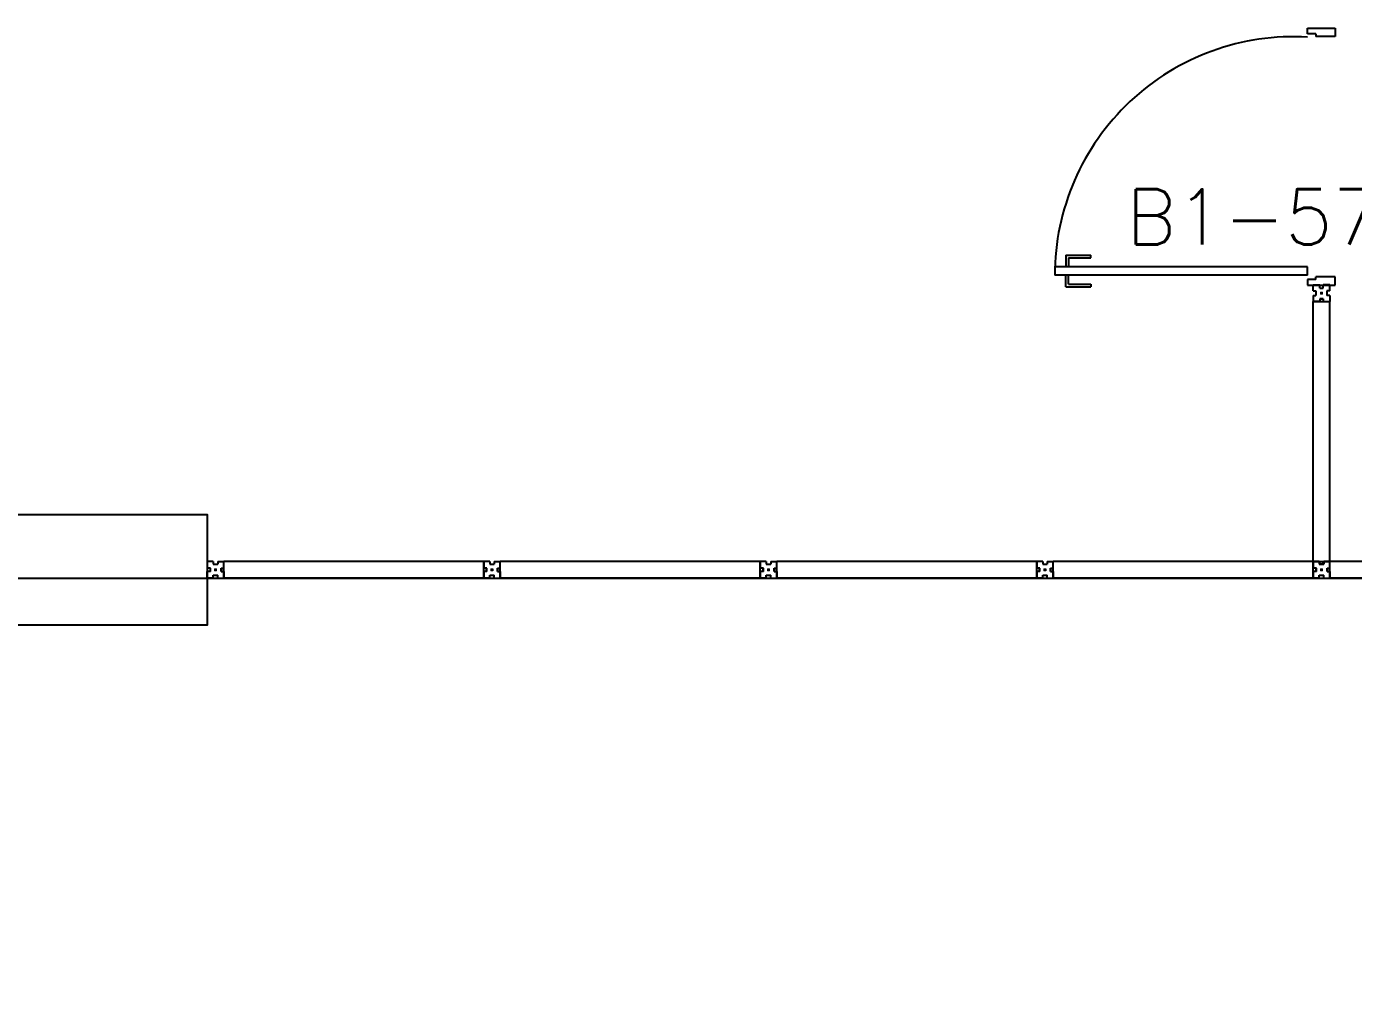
# Model space of a CAD drawing. Header units: millimetres. Extents: x 2308 to 2568, y 1142 to 1238.
# Drawn here: x 2424.848 to 2429.647, y 1215.483 to 1218.972 of the extents above; entities that cross this region are included whole.
import ezdxf

# ---------------------------------------------------------------- set-up
doc = ezdxf.new("R2010")
doc.units = ezdxf.units.MM
for name, color, linetype in [('CENTRO_DE_CUSTO', 1, 'Continuous'), ('DIV', 2, 'Continuous'), ('TEXTO-ENDEREÇO', 2, 'Continuous')]:
    doc.layers.add(name, color=color, linetype=linetype)
doc.styles.add('UNB-100-1', font='simplex.shx', dxfattribs={"height": 0.2})

# ---------------------------------------------------------------- blocks, each defined once
blk = doc.blocks.new('DIVMT-SLN')
for p, q in [((-0.03, 0.03), (-0.03, 0.006)), ((-0.008, 0.03), (-0.03, 0.03)), ((-0.0185, 0.006), (-0.03, 0.006)), ((-0.0185, -0.006), (-0.0185, 0.006)), ((-0.008, 0.03), (-0.008, 0.02)), ((-0.008, 0.02), (0.008, 0.02)), ((-0.0051, 0), (0.0051, 0)), ((0.0051, 0), (-0.0051, 0)), ((-0.0051, 0), (0.0051, 0)), ((0, -0.0051), (0, 0.0051)), ((0, 0.0051), (0, -0.0051)), ((0.008, 0.03), (0.008, 0.02)), ((0.008, 0.03), (0.03, 0.03)), ((0.0205, 0.006), (0.03, 0.006)), ((0.0205, -0.006), (0.0205, 0.006)), ((0.0205, 0.006), (0.0205, -0.006)), ((0.0205, 0.006), (0.03, 0.006)), ((0.97, 0.03), (0.03, 0.03)), ((0.03, 0.006), (0.03, 0.03)), ((0.03, -0.03), (0.03, 0.03)), ((0.03, -0.005), (0.03, 0.005)), ((0.97, -0.03), (0.97, 0.03)), ((0.97, 0.03), (0.97, 0.009)), ((0.97, 0.009), (0.97, 0.027)), ((0.9795, 0.006), (0.97, 0.006)), ((0.97, -0.005), (0.97, 0.005)), ((0.9795, 0.006), (0.9795, -0.006)), ((1.0051, 0), (0.9949, 0)), ((1, 0.0051), (1, -0.0051)), ((-0.0185, -0.006), (-0.03, -0.006)), ((-0.03, -0.03), (-0.03, -0.006)), ((-0.008, -0.03), (-0.03, -0.03)), ((-0.008, -0.03), (-0.008, -0.02)), ((-0.008, -0.02), (0.008, -0.02)), ((0.008, -0.03), (0.008, -0.02)), ((0.008, -0.03), (0.03, -0.03)), ((0.0205, -0.006), (0.03, -0.006)), ((0.0205, -0.006), (0.03, -0.006)), ((0.03, -0.006), (0.03, -0.03)), ((0.97, -0.03), (0.03, -0.03)), ((0.9795, -0.006), (0.97, -0.006)), ((0.97, -0.009), (0.97, -0.027))]:
    blk.add_line(p, q)
blk = doc.blocks.new('PDV2E-SLN')
at = {"layer": 'DIV'}
for p, q in [((0.0654, 0.0505), (0.0654, 0.9647)), ((0.0954, 0.9647), (0.0654, 0.9647)), ((0.0954, 0.0505), (0.0954, 0.9647)), ((0.0494, 0.05), (0.0293, 0.05)), ((0.0293, 0.05), (0.0293, 0.0347)), ((0.0494, 0.0199), (0.0494, 0.05)), ((0.0654, 0.0505), (0.0954, 0.0505)), ((0.9378, 0.05), (0.9579, 0.05)), ((0.9378, 0.0199), (0.9378, 0.05)), ((0.9579, 0.05), (0.9579, 0.0347)), ((0.0293, 0.035), (0.0293, -0.035)), ((0.0494, 0.0199), (0.0593, 0.0199)), ((0.0593, -0.05), (0.0593, 0.0199)), ((0.9279, -0.05), (0.9279, 0.0199)), ((0.9378, 0.0199), (0.9279, 0.0199)), ((0.9579, 0.035), (0.9579, -0.035)), ((0.0293, -0.035), (0.0293, -0.05)), ((0.9579, -0.035), (0.9579, -0.05)), ((0.0293, -0.05), (0.0593, -0.05)), ((0.9579, -0.05), (0.9279, -0.05))]:
    blk.add_line(p, q, dxfattribs=at)
at = {"layer": 'DIV', "color": 1}
for p, q in [((0.0229, 0.9247), (0.0629, 0.9247)), ((0.0229, 0.9247), (0.0229, 0.8347)), ((0.0329, 0.9147), (0.0629, 0.9147)), ((0.0329, 0.9147), (0.0329, 0.8347)), ((0.1375, 0.9247), (0.0975, 0.9247)), ((0.1275, 0.9147), (0.0975, 0.9147)), ((0.1275, 0.9147), (0.1275, 0.8347)), ((0.1375, 0.9247), (0.1375, 0.8347)), ((0.0329, 0.8347), (0.023, 0.8347)), ((0.1275, 0.8347), (0.1374, 0.8347))]:
    blk.add_line(p, q, dxfattribs=at)
blk.add_arc((0.063, 0.1004), 0.8643, 356.655, 89.8436, dxfattribs=at)

msp = doc.modelspace()

# ---------------------------------------------------------------- linework, layer by layer
at = {"layer": 'CENTRO_DE_CUSTO'}
msp.add_lwpolyline([(2420.5018, 1227.0063), (2420.5013, 1216.9776), (2432.5013, 1216.9776), (2432.5013, 1213.9776), (2456.4576, 1213.9776), (2456.4576, 1227.0063), (2420.5018, 1227.0063)], dxfattribs=at)
at = {"layer": 'DIV'}
msp.add_lwpolyline([(2424.5613, 1216.8076), (2424.5613, 1217.2076), (2425.5013, 1217.2076), (2425.5013, 1216.8076), (2424.5613, 1216.8076)], close=True, dxfattribs=at)

# ---------------------------------------------------------------- block references
for name, rotation in [('PDV2E-SLN', 90), ('DIVMT-SLN', 270)]:
    msp.add_blockref(name, (2429.5313, 1218.0076), dxfattribs=dict(at, rotation=rotation))
for p in [(2425.5313, 1217.0076), (2426.5313, 1217.0076), (2427.5313, 1217.0076), (2428.5313, 1217.0076), (2429.5313, 1217.0076)]:
    msp.add_blockref('DIVMT-SLN', p, dxfattribs=at)

# ---------------------------------------------------------------- texts
at = {"layer": 'TEXTO-ENDEREÇO', "style": 'UNB-100-1'}
msp.add_text('B1-573/61', height=0.2, dxfattribs=at).set_placement((2428.8257, 1218.1832))

doc.saveas('drawing.dxf')
